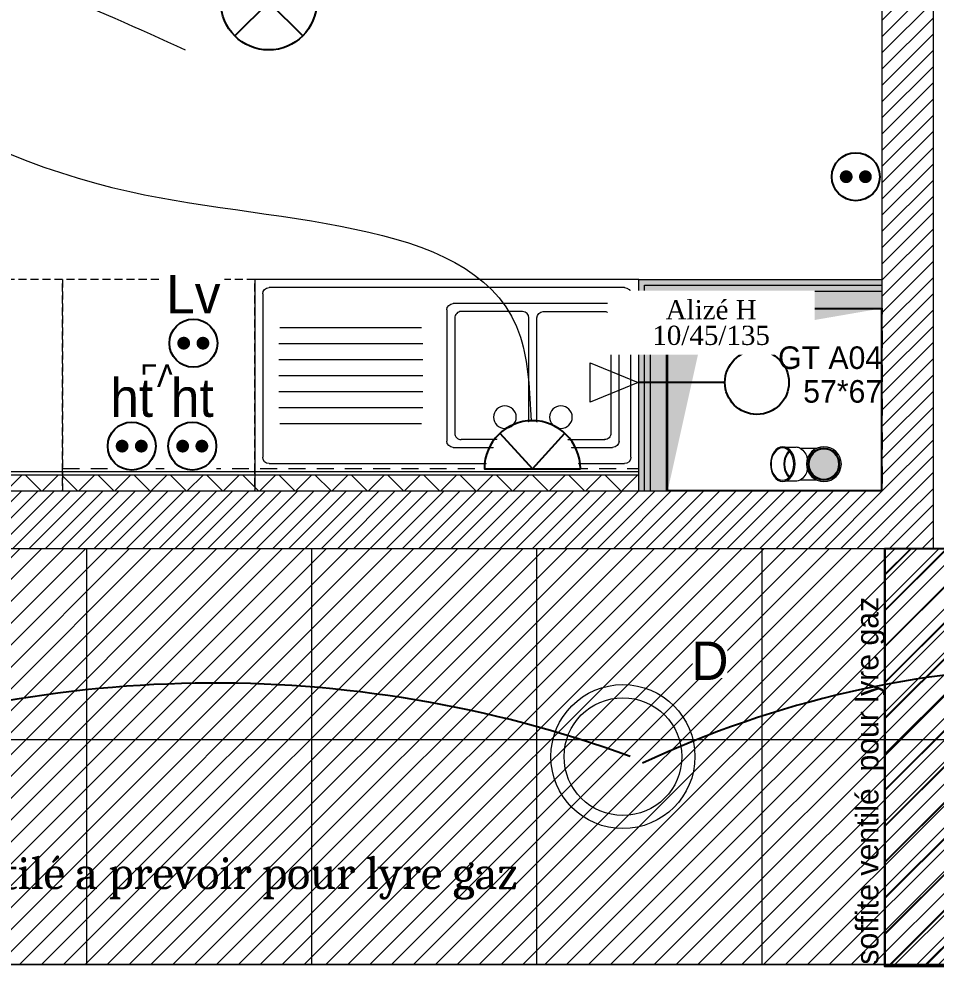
# Model space of a CAD drawing. Header units: centimetres. Extents: x 2666 to 9670, y 1889 to 5633.
# Drawn here: x 5922.2 to 6208.7, y 4152.5 to 4447.8 of the extents above; entities that cross this region are included whole.
import ezdxf

# ---------------------------------------------------------------- set-up
doc = ezdxf.new("R2010")
doc.units = ezdxf.units.CM
doc.header["$LTSCALE"] = 12.7
for name, pattern in [('ISO-03', [3, 1.2, -1.8]), ('Style de ligne -11', [0.694444, 0.41656, -0.277884]), ('Style de ligne -13', [0.295276, 0.19685, -0.098425]), ('VW-01', [0.83312, 0.41656, -0.41656])]:
    doc.linetypes.add(name, pattern=pattern)
doc.layers.add('B faience', color=7, linetype='Style de ligne -11', lineweight=13, true_color=0x0040ff)
doc.layers.add('C ANNOTATIONS-textes-numérotation gaine', color=7, linetype='ISO-03', lineweight=5, true_color=0xdd0000)
for name, color, linetype, lineweight in [('B Faux plafonds', 7, 'Continuous', 5), ('B GÈnÈral', 7, 'Continuous', 5), ('B Général', 7, 'Continuous', 5), ('C ANNOTATIONS-prestations', 7, 'Continuous', 5), ('C ANNOTATIONS-prestations-1', 7, 'Continuous', 5), ('F REMPLISSAGE-vert clair', 7, 'Continuous', 13), ('F REMPLISSAGE-vert clair-1', 7, 'Continuous', 5), ('F REMPLISSAGE-vert foncÈ', 7, 'Continuous', 5), ('F REMPLISSAGE-vert foncé', 7, 'Continuous', 13), ('prlm-ELEC-CFO', 1, 'Continuous', 25)]:
    doc.layers.add(name, color=color, linetype=linetype, lineweight=lineweight)
for name, color, linetype in [('prlm-EAU-CHU', 42, 'Continuous'), ('prlm-EAU-EUEV', 25, 'Continuous'), ('prlm-GT', 242, 'Continuous'), ('prlm-MOD', 64, 'Continuous'), ('prlm-VMC', 93, 'Continuous')]:
    doc.layers.add(name, color=color, linetype=linetype)
doc.styles.add('Eurostile', font='')
doc.styles.add('prlm-elec-cfo', font='comic.ttf', dxfattribs={"height": 12})
doc.styles.add('prlm-mod', font='cambriaz.ttf', dxfattribs={"height": 18})
doc.styles.add('prlm-vmc', font='pala.ttf', dxfattribs={"height": 14})
doc.styles.get('Eurostile').set_extended_font_data('Eurostile')
pattern_1 = [(45, (0, 0), (2.4253472, -2.6458333), [])]

# ---------------------------------------------------------------- blocks, each defined once
blk = doc.blocks.new('Groupe-28-1')
at = {"layer": 'B Général', "color": 7, "linetype": 'VW-01', "lineweight": 5, "flags": 128}
blk.add_lwpolyline([(6124.89, 4357.39), (6191.89, 4357.39), (6191.89, 4300.39), (6124.89, 4300.39)], close=True, dxfattribs=at)
at = {"layer": 'C ANNOTATIONS-textes-numérotation gaine', "color": 7, "insert": (6191.89, 4345.5), "char_height": 7.059, "width": 56.9358, "attachment_point": 3, "line_spacing_factor": 0.894142, "style": 'Eurostile'}
blk.add_mtext('GT A04\\P57*67', dxfattribs=at)
blk = doc.blocks.new('xi.cee1')
at = {"layer": 'prlm-EAU-CHU', "color": 0, "lineweight": 13}
for p, q in [((7.43, 5), (2.17, 5)), ((12.09, 5.34), (8.77, 5.34)), ((2.17, -5), (7.43, -5)), ((8.77, -5.34), (12.09, -5.34))]:
    blk.add_line(p, q, dxfattribs=at)
for radius in [5.45, 4.69]:
    blk.add_circle((0, 0), radius, dxfattribs=at)
for centre, radius, start, end in [((10.09, 0.78), 4.99, 122.4397, 169.5051), ((8.79, 2.49), 2.86, 90.508, 118.9381), ((6.35, 0), 5.87, 317.8112, 42.1667), ((6.14, 0), 6.3, 318.9248, 41.0752), ((10.09, -0.78), 4.99, 190.4949, 237.5603), ((8.79, -2.49), 2.86, 241.0619, 269.492)]:
    blk.add_arc(centre, radius, start, end, dxfattribs=at)
for centre, major_axis, ratio in [((12.84, 0), (0, -5.44), 0.708306), ((12.94, 0), (0, -5.05), 0.707331)]:
    blk.add_ellipse(centre, major_axis=major_axis, ratio=ratio, dxfattribs=at)
blk = doc.blocks.new('xi.eu')
at = {"layer": 'prlm-EAU-EUEV', "linetype": 'ByBlock', "lineweight": -2}
h = blk.add_hatch(color=0, dxfattribs=at)
edge = h.paths.add_edge_path()
edge.add_arc((0, 0), 5, 0, 360)
at = {"layer": 'prlm-EAU-EUEV', "color": 0, "linetype": 'ByBlock', "lineweight": 5}
blk.add_circle((0, 0), 5, dxfattribs=at)
blk = doc.blocks.new('xi.be')
at = {"layer": 'prlm-VMC', "color": 0, "linetype": 'ByBlock', "lineweight": 5, "flags": 128}
blk.add_lwpolyline([(-6.17, -15), (6.17, -15), (0, 0)], close=True, dxfattribs=at)
at = {"layer": 'prlm-VMC', "color": 0, "linetype": 'ByBlock', "lineweight": 5}
blk.add_solid([(0, -1), (5.17, -14), (-5.17, -14), (0, -1)], dxfattribs=at)
blk = doc.blocks.new('xi.ECAP')
at = {"color": 0}
blk.add_wipeout([(-15, 0), (-10.13, 11.06), (0, 15), (10.13, 11.06), (15, 0)], dxfattribs=at).dxf.layer = 'prlm-ELEC-CFO'
at = {"layer": 'prlm-ELEC-CFO', "color": 0, "linetype": 'ByBlock', "lineweight": -2, "flags": 128}
blk.add_lwpolyline([(15, 0, 1), (-15, 0)], format="xyb", close=True, dxfattribs=at)
at = {"layer": 'prlm-ELEC-CFO', "color": 0}
blk.add_lwpolyline([(-10.13, 11.06), (0, 0), (10.13, 11.06)], dxfattribs=at)
blk = doc.blocks.new('xi.PTCE')
at = {"layer": 'prlm-ELEC-CFO', "color": 0}
for points in [[(-10.61, 10.61), (10.61, -10.61)], [(10.61, 10.61), (-10.61, -10.61)]]:
    blk.add_lwpolyline(points, dxfattribs=at)
at = {"layer": 'prlm-ELEC-CFO', "color": 0, "linetype": 'ByBlock'}
blk.add_circle((0, 0), 15, dxfattribs=at)
blk = doc.blocks.new('xi.PCHT')
at = {"color": 0, "lineweight": 5}
blk.add_wipeout([(-7.5, -7.5), (7.5, -7.5), (7.5, 7.5), (-7.5, 7.5)], dxfattribs=at).dxf.layer = 'prlm-ELEC-CFO'
at = {"layer": 'prlm-ELEC-CFO', "color": 0, "linetype": 'ByBlock', "lineweight": 5, "const_width": 2}
for points in [[(-4, 0, 1), (-2, 0, 1)], [(2, 0, 1), (4, 0, 1)]]:
    blk.add_lwpolyline(points, format="xyb", close=True, dxfattribs=at)
at = {"layer": 'prlm-ELEC-CFO', "color": 0, "linetype": 'ByBlock', "lineweight": -2}
blk.add_circle((0, 0), 7.5, dxfattribs=at)
blk = doc.blocks.new('xi.PC')
at = {"color": 0, "lineweight": 5}
blk.add_wipeout([(-7.5, -7.5), (7.5, -7.5), (7.5, 7.5), (-7.5, 7.5)], dxfattribs=at).dxf.layer = 'prlm-ELEC-CFO'
at = {"layer": 'prlm-ELEC-CFO', "color": 0, "linetype": 'ByBlock', "lineweight": 5, "const_width": 2}
for points in [[(-4, 0, 1), (-2, 0, 1)], [(2, 0, 1), (4, 0, 1)]]:
    blk.add_lwpolyline(points, format="xyb", close=True, dxfattribs=at)
at = {"layer": 'prlm-ELEC-CFO', "color": 0, "linetype": 'ByBlock', "lineweight": -2}
blk.add_circle((0, 0), 7.5, dxfattribs=at)
blk = doc.blocks.new('xi.LV')
at = {"color": 0, "lineweight": 5}
blk.add_wipeout([(-7.5, -7.5), (7.5, -7.5), (7.5, 7.5), (-7.5, 7.5)], dxfattribs=at).dxf.layer = 'prlm-ELEC-CFO'
at = {"layer": 'prlm-ELEC-CFO', "color": 0, "linetype": 'ByBlock', "lineweight": 5, "const_width": 2}
for points in [[(-4, 0, 1), (-2, 0, 1)], [(2, 0, 1), (4, 0, 1)]]:
    blk.add_lwpolyline(points, format="xyb", close=True, dxfattribs=at)
at = {"layer": 'prlm-ELEC-CFO', "color": 0, "linetype": 'ByBlock', "lineweight": -2}
blk.add_circle((0, 0), 7.5, dxfattribs=at)
blk = doc.blocks.new('xi.lumD')
at = {"layer": 'prlm-ELEC-CFO', "color": 0, "linetype": 'ByBlock', "lineweight": 13}
for radius in [22.49, 18.39]:
    blk.add_circle((0, 0), radius, dxfattribs=at)
blk = doc.blocks.new('Cuisson')
at = {"layer": 'B Général', "color": 7, "linetype": 'Style de ligne -13', "lineweight": 5, "flags": 128}
blk.add_lwpolyline([(-30, 30), (-30, 36), (30, 36), (30, 30)], dxfattribs=at)
blk.add_lwpolyline([(-30, 30), (30, 30), (30, -30), (-30, -30)], close=True, dxfattribs=at)
at = {"layer": 'B Général', "color": 7, "insert": (0, 0), "char_height": 7.06, "attachment_point": 5, "line_spacing_factor": 0.894142, "style": 'Eurostile'}
blk.add_mtext('C', dxfattribs=at)
blk = doc.blocks.new('Lave Vaisselle')
at = {"layer": 'B Général', "color": 7, "linetype": 'Style de ligne -13', "lineweight": 5, "flags": 128}
blk.add_lwpolyline([(-30, 30), (-30, 36), (30, 36), (30, 30)], dxfattribs=at)
blk.add_lwpolyline([(-30, 30), (30, 30), (30, -30), (-30, -30)], close=True, dxfattribs=at)
at = {"layer": 'B Général', "color": 7, "insert": (0, 0), "char_height": 7.059, "attachment_point": 5, "line_spacing_factor": 0.894142, "style": 'Eurostile'}
blk.add_mtext('LV', dxfattribs=at)
blk = doc.blocks.new('Evier 120.60 RSH')
at = {"layer": 'B Général', "color": 7, "linetype": 'Continuous', "lineweight": 5}
for p, q in [((-55.5, -2.5), (55.5, -2.5)), ((-57.5, -55.5), (-57.5, -4.5)), ((57.5, -4.5), (57.5, -55.5)), ((2, -7.53), (51.79, -7.53)), ((0, -50.5), (0, -9.53)), ((18.98, -10), (18.98, -10)), ((53.79, -9.53), (53.79, -50.5)), ((-52.12, -15), (-7.88, -15)), ((-52.5, -20), (-7.5, -20)), ((-52.5, -25), (-7.5, -25)), ((-52.5, -30), (-7.5, -30)), ((-52.5, -35), (-7.5, -35)), ((-52.5, -40), (-7.5, -40)), ((25.65, -43.33), (25.65, -43.33)), ((-52.12, -45), (-7.88, -45)), ((9.17, -50), (9.17, -50)), ((51.79, -52.5), (2, -52.5)), ((55.5, -57.5), (-55.5, -57.5))]:
    blk.add_line(p, q, dxfattribs=at)
at = {"layer": 'B Général', "color": 7, "linetype": 'Continuous', "lineweight": 5, "flags": 128}
blk.add_lwpolyline([(-60, 0), (-60, 6), (60, 6), (60, 0)], dxfattribs=at)
blk.add_lwpolyline([(-60, 0), (60, 0), (60, -60), (-60, -60)], close=True, dxfattribs=at)
for points in [[(25.65, -12), (25.65, -48, -0.414212), (23.65, -50), (4.5, -50, -0.198914), (3.09, -49.41, -0.198914), (2.5, -48), (2.5, -12, -0.414214), (4.5, -10)], [(25.65, -12, 0.414212), (23.65, -10), (4.45, -10)], [(28.15, -12), (28.15, -48, 0.414212), (30.15, -50), (49.29, -50, 0.198914), (50.71, -49.41, 0.198914), (51.29, -48), (51.29, -12, 0.414214), (49.29, -10)], [(28.15, -12, -0.414212), (30.15, -10), (49.34, -10)]]:
    blk.add_lwpolyline(points, format="xyb", dxfattribs=at)
at = {"layer": 'B Général', "color": 7, "linetype": 'Continuous', "lineweight": 5}
for centre, start, end in [((-55.5, -4.5), 90, 180), ((55.5, -4.5), 0, 90), ((2, -9.53), 90, 180), ((51.79, -9.53), 0, 90), ((2, -50.5), 180, 270), ((51.79, -50.5), 270, 0), ((-55.5, -55.5), 180, 270), ((55.5, -55.5), 270, 0)]:
    blk.add_arc(centre, 2, start, end, dxfattribs=at)
for centre in [(18.15, -17), (35.65, -17)]:
    blk.add_ellipse(centre, major_axis=(3.54, 0), ratio=1, dxfattribs=at)

msp = doc.modelspace()

# ---------------------------------------------------------------- hatches: boundary and pattern name
at = {"layer": 'B Faux plafonds', "linetype": 'Continuous', "lineweight": 5, "true_color": 0xaaaaaa}
h = msp.add_hatch(dxfattribs=at)
h.set_pattern_fill('F_P__SOFFITE', color=253, style=0, pattern_type=2)
h.set_pattern_definition([(45, (0, 0.2205), (-3.5277778, 3.3072917), [])])
h.paths.add_polyline_path([(4337.44, 3228.48), (4207.44, 3228.48), (4207.44, 4282.39), (4659.96, 4282.39), (4659.96, 4330.39), (5019.96, 4330.39), (5019.96, 4687.89), (5150.04, 4687.72), (5150.04, 4282.39), (6787.89, 4282.39), (6787.89, 4152.39), (4337.44, 4152.39)])
at = {"layer": 'B GÈnÈral', "linetype": 'Continuous', "lineweight": 5}
h = msp.add_hatch(dxfattribs=at)
h.set_pattern_fill('50_BETON', style=0, pattern_type=2)
h.set_pattern_definition(pattern_1)
h.paths.add_polyline_path([(6191.89, 5109.39), (6191.89, 4300.39), (6207.89, 4282.39), (6207.89, 5109.39)])
at = {"layer": 'B GÈnÈral', "linetype": 'Continuous', "lineweight": 5, "true_color": 0x808080}
h = msp.add_hatch(dxfattribs=at)
h.set_pattern_fill('02_ISOLANT', color=8, style=0, pattern_type=2)
h.set_pattern_definition([(45, (5697.463, 4701.833), (-5.65685, 5.65685), []), (135, (5697.463, 4701.833), (5.65685, 5.65685), [])])
h.paths.add_polyline_path([(5808.04, 4305.39), (5808.04, 4300.39), (6115.89, 4300.39), (6115.89, 4305.39)])
at = {"layer": 'B GÈnÈral', "linetype": 'Continuous', "lineweight": 5}
h = msp.add_hatch(dxfattribs=at)
h.set_pattern_fill('50_BETON', style=0, pattern_type=2)
h.set_pattern_definition(pattern_1)
h.paths.add_polyline_path([(6207.89, 4282.39), (6191.89, 4300.39), (5664.63, 4300.39), (5664.63, 4282.39)])
at = {"layer": 'C ANNOTATIONS-prestations-1', "linetype": 'Continuous', "lineweight": 9, "true_color": 0x989898}
h = msp.add_hatch(dxfattribs=at)
h.set_pattern_fill('DALETTES TERRASSE 50X50', color=252, scale=1.406016, style=0, pattern_type=2)
h.set_pattern_definition([(0, (4678, 4152.39), (4e-15, -70.3008), []), (-90, (4678, 4152.39), (70.3008, 0), [])])
h.paths.add_polyline_path([(4337.44, 3228.48), (4207.44, 3228.48), (4207.44, 4282.39), (4659.96, 4282.39), (4659.96, 4330.39), (5019.96, 4330.39), (5019.96, 4687.89), (5150.04, 4687.72), (5150.04, 4282.39), (6787.89, 4282.39), (6787.89, 4152.39), (4337.44, 4152.39)])
at = {"layer": 'C ANNOTATIONS-prestations-1', "linetype": 'Continuous', "lineweight": 18, "true_color": 0x729900}
h = msp.add_hatch(dxfattribs=at)
h.set_pattern_fill('ANSI31_9', color=64, style=0, pattern_type=2)
h.set_pattern_definition([(45, (-3604.171, 0), (-5.61266, 5.61266), [])])
h.paths.add_polyline_path([(6192.85, 4231.31), (6192.85, 4151.91), (6224.93, 4151.91), (6224.93, 4282.34), (6192.85, 4282.34), (6192.85, 4231.31)])
at = {"layer": 'prlm-MOD'}
h = msp.add_hatch(dxfattribs=at)
h.set_pattern_fill('ANSI31', color=256, scale=2.5)
h.set_pattern_definition([(45, (-3604.411, -0.052), (-5.61266, 5.61266), [])])
h.paths.add_polyline_path([(6192.61, 4231.25), (6192.61, 4151.85), (6224.69, 4151.85), (6224.69, 4282.29), (6192.61, 4282.29)])

# ---------------------------------------------------------------- linework, layer by layer
at = {"layer": 'B faience'}
msp.add_line((5935.89, 4307.39), (6115.89, 4307.39), dxfattribs=at)
at = {"layer": 'B GÈnÈral', "color": 9, "linetype": 'Continuous', "true_color": 0xc0dcc0}
for points in [[(6124.89, 4300.39), (6115.89, 4300.39), (6124.89, 4357.39), (6115.89, 4366.39)], [(6124.89, 4357.39), (6115.89, 4366.39), (6191.89, 4357.39), (6191.89, 4366.39)]]:
    msp.add_solid(points, dxfattribs=at)
at = {"layer": 'B GÈnÈral', "color": 254, "linetype": 'Continuous', "true_color": 0xd6d6d6}
msp.add_solid([(6135.4, 4347.63), (6191.89, 4357.39), (6124.89, 4300.39), (6124.89, 4357.39)], dxfattribs=at)
at = {"layer": 'B Général', "color": 7, "linetype": 'Continuous', "lineweight": 18}
for p, q in [((6191.89, 4300.39), (6191.89, 5109.39)), ((6207.89, 4282.39), (6207.89, 5109.39)), ((5664.63, 4300.39), (6191.89, 4300.39)), ((5664.63, 4282.39), (6207.89, 4282.39))]:
    msp.add_line(p, q, dxfattribs=at)
at = {"layer": 'B Général', "color": 7, "linetype": 'Continuous', "lineweight": 5}
for p, q in [((6191.89, 4300.39), (6191.89, 5109.39)), ((6207.89, 4282.39), (6207.89, 5109.39)), ((5808.04, 4306.39), (6115.89, 4306.39)), ((5808.04, 4305.39), (6115.89, 4305.39)), ((5664.63, 4300.39), (6191.89, 4300.39)), ((5808.04, 4300.39), (6115.89, 4300.39)), ((5664.63, 4282.39), (6207.89, 4282.39))]:
    msp.add_line(p, q, dxfattribs=at)
at = {"layer": 'B Général', "color": 7, "linetype": 'Continuous', "lineweight": 13}
for p, q in [((6115.89, 4300.39), (6115.89, 4366.39)), ((6115.89, 4366.39), (6191.89, 4366.39)), ((6124.89, 4300.39), (6124.89, 4357.39)), ((6124.89, 4357.39), (6191.89, 4357.39)), ((5808.04, 4306.39), (6115.89, 4306.39)), ((6115.89, 4300.39), (6115.89, 4306.39)), ((5808.04, 4300.39), (6115.89, 4300.39))]:
    msp.add_line(p, q, dxfattribs=at)
at = {"layer": 'C ANNOTATIONS-prestations', "color": 7, "linetype": 'Continuous', "lineweight": 5, "flags": 128}
msp.add_lwpolyline([(4337.44, 3228.48), (4207.44, 3228.48), (4207.44, 4282.39), (4659.96, 4282.39), (4659.96, 4330.39), (5019.96, 4330.39), (5019.96, 4687.89), (5150.04, 4687.72), (5150.04, 4282.39), (6787.89, 4282.39), (6787.89, 4152.39), (4337.44, 4152.39)], close=True, dxfattribs=at)
msp.add_lwpolyline([(4337.44, 3228.48), (4207.44, 3228.48), (4207.44, 4282.39), (4659.96, 4282.39), (4659.96, 4330.39), (5019.96, 4330.39), (5019.96, 4687.89), (5150.04, 4687.72), (5150.04, 4282.39), (6787.89, 4282.39), (6787.89, 4152.39), (4337.44, 4152.39)], close=True, dxfattribs=at)
at = {"layer": 'C ANNOTATIONS-prestations', "flags": 128}
msp.add_lwpolyline([(6192.85, 4231.31), (6192.85, 4151.91), (6224.93, 4151.91), (6224.93, 4282.34), (6192.85, 4282.34), (6192.85, 4231.31)], dxfattribs=at)
at = {"layer": 'F REMPLISSAGE-vert clair'}
for p, q in [((6117.69, 4300.39), (6117.69, 4364.59)), ((6117.69, 4364.59), (6191.89, 4364.59)), ((6119.49, 4300.39), (6119.49, 4362.79)), ((6119.49, 4362.79), (6191.89, 4362.79))]:
    msp.add_line(p, q, dxfattribs=at)
at = {"layer": 'F REMPLISSAGE-vert clair', "color": 7, "linetype": 'Continuous', "lineweight": 13}
for p, q in [((6124.89, 4300.39), (6124.89, 4357.39)), ((6124.89, 4357.39), (6191.89, 4357.39))]:
    msp.add_line(p, q, dxfattribs=at)
at = {"layer": 'F REMPLISSAGE-vert clair-1', "color": 9, "linetype": 'Continuous', "true_color": 0xc0dcc0}
for points in [[(6117.69, 4300.39), (6119.49, 4300.39), (6117.69, 4364.59), (6119.49, 4362.79)], [(6117.69, 4364.59), (6119.49, 4362.79), (6191.89, 4364.59), (6191.89, 4362.79)], [(6119.49, 4300.39), (6124.89, 4300.39), (6119.49, 4362.79), (6124.89, 4357.39)], [(6119.49, 4362.79), (6124.89, 4357.39), (6191.89, 4362.79), (6191.89, 4357.39)]]:
    msp.add_solid(points, dxfattribs=at)
at = {"layer": 'F REMPLISSAGE-vert foncÈ', "color": 54, "linetype": 'Continuous', "true_color": 0x99aa00}
for points in [[(6115.89, 4300.39), (6117.69, 4300.39), (6115.89, 4366.39), (6117.69, 4364.59)], [(6115.89, 4366.39), (6117.69, 4364.59), (6191.89, 4366.39), (6191.89, 4364.59)]]:
    msp.add_solid(points, dxfattribs=at)
at = {"layer": 'F REMPLISSAGE-vert foncé', "color": 7, "linetype": 'Continuous', "lineweight": 13}
for p, q in [((6115.89, 4300.39), (6115.89, 4366.39)), ((6115.89, 4366.39), (6191.89, 4366.39))]:
    msp.add_line(p, q, dxfattribs=at)
at = {"layer": 'F REMPLISSAGE-vert foncé'}
for p, q in [((6117.69, 4300.39), (6117.69, 4364.59)), ((6117.69, 4364.59), (6191.89, 4364.59))]:
    msp.add_line(p, q, dxfattribs=at)
at = {"layer": 'prlm-ELEC-CFO'}
msp.add_arc((5983.21, 3859.92), 380.38, 70.019, 111.7559, dxfattribs=at)
at = {"layer": 'prlm-ELEC-CFO', "lineweight": 13}
msp.add_spline([(5817.28, 4477), (5884.98, 4470.87), (5974.16, 4438.17)], degree=3, dxfattribs=at)
at = {"layer": 'prlm-GT'}
msp.add_lwpolyline([(6124.65, 4357.34), (6191.65, 4357.34), (6191.65, 4300.34), (6124.65, 4300.34)], close=True, dxfattribs=at)
at = {"layer": 'prlm-MOD'}
msp.add_lwpolyline([(6192.61, 4231.25), (6192.61, 4151.85), (6224.69, 4151.85), (6224.69, 4282.29), (6192.61, 4282.29), (6192.61, 4231.25)], dxfattribs=at)
at = {"layer": 'prlm-VMC'}
msp.add_lwpolyline([(6142.75, 4334.24), (6115.65, 4334.24)], dxfattribs=at)
msp.add_circle((6152.75, 4334.24), 10, dxfattribs=at)

# ---------------------------------------------------------------- block references
at = {"layer": 'B Général', "color": 7, "xscale": -1, "rotation": 180}
for name, p in [('Cuisson', (5905.89, 4336.39)), ('Lave Vaisselle', (5965.89, 4336.39)), ('Evier 120.60 RSH', (6055.89, 4306.39))]:
    msp.add_blockref(name, p, dxfattribs=at)
at = {"layer": 'C ANNOTATIONS-textes-numérotation gaine', "color": 7}
msp.add_blockref('Groupe-28-1', (0, 0), dxfattribs=at)
at = {"layer": 'prlm-EAU-CHU', "xscale": -1}
msp.add_blockref('xi.cee1', (6173.68, 4308.72), dxfattribs=at)
at = {"layer": 'prlm-EAU-EUEV', "xscale": -1, "rotation": 180}
msp.add_blockref('xi.eu', (6173.68, 4308.72), dxfattribs=at)
at = {"layer": 'prlm-ELEC-CFO'}
msp.add_blockref('xi.PTCE', (6000.27, 4453.1), dxfattribs=at)
at = {"layer": 'prlm-ELEC-CFO', "rotation": 90}
msp.add_blockref('xi.lumD', (6110.9, 4217.34), dxfattribs=at)
at = {"layer": 'prlm-VMC', "color": 1, "xscale": -1, "rotation": 269.9999973709685}
msp.add_blockref('xi.be', (6115.65, 4334.24), dxfattribs=at)

# ---------------------------------------------------------------- texts
at = {"layer": 'B Faux plafonds', "insert": (6183.67, 4152.35), "char_height": 7.059, "width": 129.9992, "attachment_point": 1, "rotation": 90, "line_spacing_factor": 0.894142, "style": 'Eurostile'}
msp.add_mtext('soffite ventilé  pour lyre gaz', dxfattribs=at)
at = {"layer": 'prlm-MOD', "insert": (5853.46, 4185.93), "char_height": 10, "attachment_point": 1, "style": 'prlm-mod'}
msp.add_mtext_dynamic_manual_height_columns('soffite ventilé a prevoir pour lyre gaz', width=299.0212, gutter_width=75, heights=[0], dxfattribs=at)

# ---------------------------------------------------------------- next in the draw order: block references
at = {"layer": 'prlm-ELEC-CFO'}
for name, p in [('xi.PC', (6183.65, 4398.5)), ('xi.ECAP', (6082.62, 4307.29))]:
    msp.add_blockref(name, p, dxfattribs=at)

# ---------------------------------------------------------------- next in the draw order: texts
at = {"layer": 'prlm-ELEC-CFO', "lineweight": 20, "insert": (6138.09, 4253.29), "char_height": 12, "attachment_point": 2, "line_spacing_factor": 0.8, "style": 'prlm-elec-cfo', "bg_fill": 3, "box_fill_scale": 0.95, "bg_fill_color": 256, "bg_fill_transparency": 0}
msp.add_mtext('D', dxfattribs=at)
at = {"layer": 'prlm-VMC', "ltscale": 25, "insert": (6138.46, 4352.91), "char_height": 6, "width": 58.6147, "attachment_point": 5, "line_spacing_factor": 0.8, "style": 'prlm-vmc', "bg_fill": 2}
msp.add_mtext('Alizé H 10/45/135', dxfattribs=at)

# ---------------------------------------------------------------- next in the draw order: linework, layer by layer
at = {"layer": 'prlm-ELEC-CFO'}
msp.add_arc((6252.88, 3925.16), 320.35, 66.4268, 115.0916, dxfattribs=at)
at = {"layer": 'prlm-ELEC-CFO', "lineweight": 13}
msp.add_spline([(5816.82, 4475.56), (5956.86, 4393.85), (6078.94, 4348.33), (6082.2, 4322.28)], degree=3, dxfattribs=at)

# ---------------------------------------------------------------- next in the draw order: block references
at = {"layer": 'prlm-ELEC-CFO'}
for name, p in [('xi.LV', (5976.72, 4346.5)), ('xi.PCHT', (5957.47, 4314.34)), ('xi.PCHT', (5976.38, 4314.34))]:
    msp.add_blockref(name, p, dxfattribs=at)

# ---------------------------------------------------------------- next in the draw order: texts
at = {"layer": 'prlm-ELEC-CFO', "lineweight": 20, "char_height": 12, "attachment_point": 5, "line_spacing_factor": 0.8, "style": 'prlm-elec-cfo', "bg_fill": 3, "box_fill_scale": 1.1, "bg_fill_color": 256, "bg_fill_transparency": 0}
for s, insert in [('Lv', (5976.72, 4361.78)), ('ht', (5957.47, 4329.41)), ('ht', (5976.38, 4329.41))]:
    msp.add_mtext(s, dxfattribs=dict(at, insert=insert))

doc.saveas('drawing.dxf')
